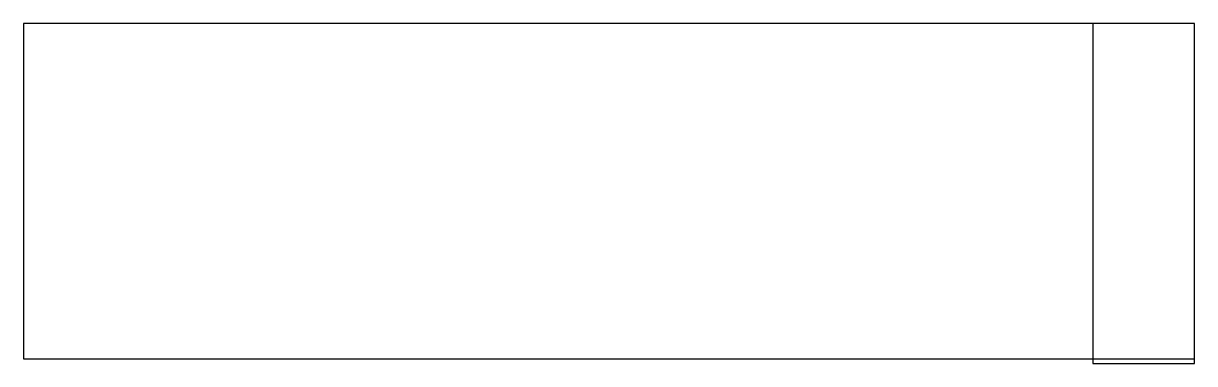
# Model space of a CAD drawing. Header units: millimetres. Extents: x 2 to 25, y 65 to 71.7.
import ezdxf

# ---------------------------------------------------------------- set-up
doc = ezdxf.new("R2010")
doc.units = ezdxf.units.MM
doc.layers.get('0').update_dxf_attribs({"linetype": 'CONTINUOUS'})

msp = doc.modelspace()

# ---------------------------------------------------------------- linework, layer by layer
for points in [[(2, 65.094), (25, 65.094), (25, 71.694), (2, 71.694)], [(25, 71.694), (23, 71.694), (23, 65), (25, 65)]]:
    msp.add_lwpolyline(points, close=True)

doc.saveas('drawing.dxf')
